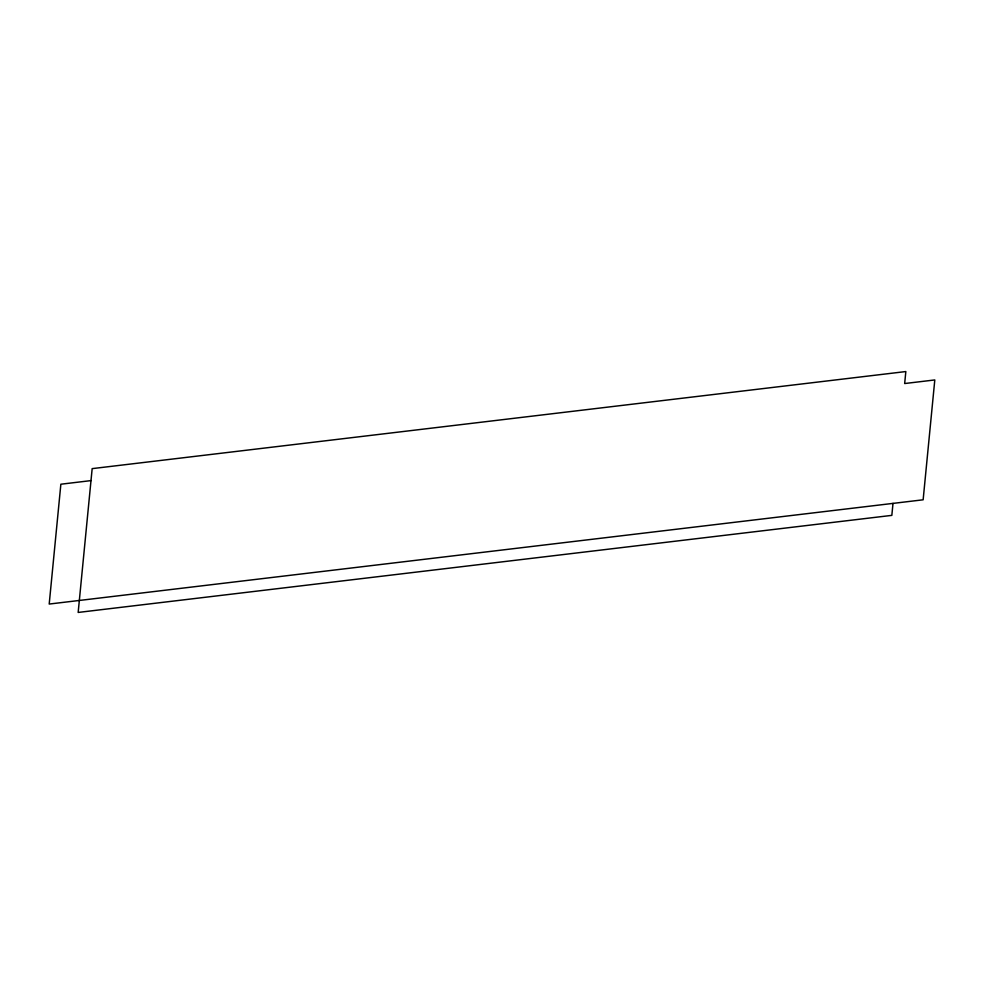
<?xml version="1.0" encoding="UTF-8"?>
<svg xmlns="http://www.w3.org/2000/svg" width="984" height="984" viewBox="0 0 984 984"><rect width="100%" height="100%" fill="white"/><g stroke="black" fill="none" stroke-linecap="round" stroke-linejoin="round"><path stroke-width="1.48" d="M893.005 503.39L891.836 515.37L78.166 612.442L92.164 468.63L905.834 371.558L904.665 383.539L934.8 379.947L923.14 499.798L49.2 604.053L60.86 484.214L91.008 480.61"/></g></svg>
